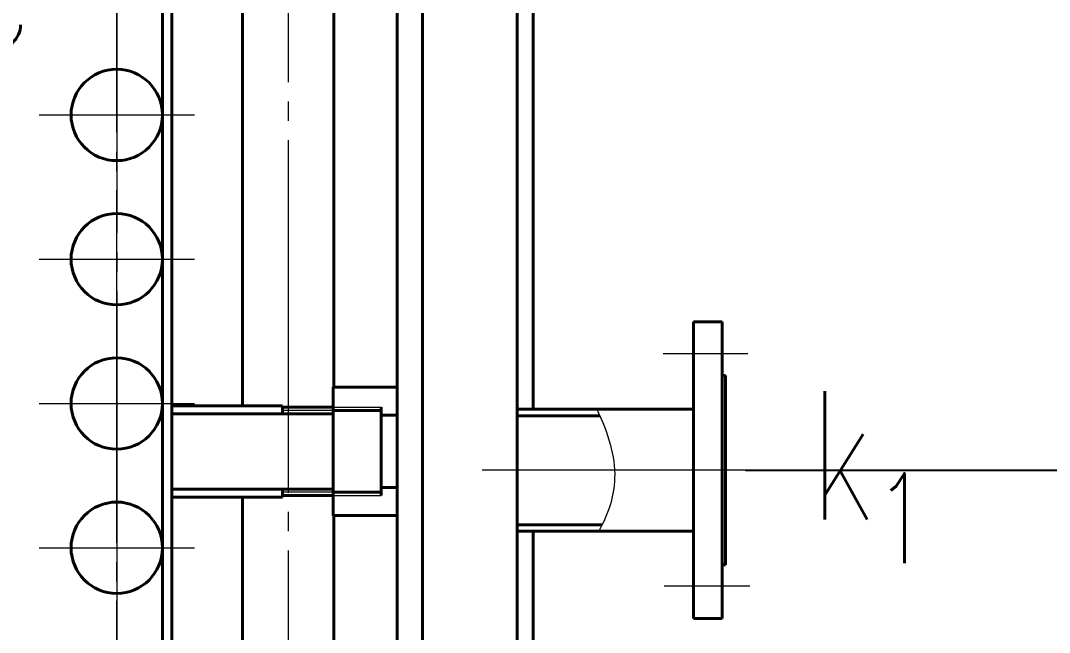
# Model space of a CAD drawing. Header units: millimetres. Extents: x 1794 to 2214, y -1115 to -518.
# Drawn here: x 1948.55 to 1980.66, y -715.6 to -696.52 of the extents above; entities that cross this region are included whole.
import ezdxf

# ---------------------------------------------------------------- set-up
doc = ezdxf.new("R2010")
doc.units = ezdxf.units.MM
doc.linetypes.add('JIS_08_11', pattern=[12.8, 11, -0.6, 0.6, -0.6])
for name, color, linetype, lineweight in [('中心线', 4, 'JIS_08_11', 20), ('外壳线', 1, 'Continuous', 40), ('尺寸线', 2, 'Continuous', 20)]:
    doc.layers.add(name, color=color, linetype=linetype, lineweight=lineweight)
doc.styles.get("Standard").update_dxf_attribs({"font": 'romans.shx', "width": 0.707, "height": 3.5, "bigfont": 'hzfs.shx'})
doc.styles.add('数字', font='romans.shx', dxfattribs={"width": 0.55, "height": 4, "bigfont": 'hzfs.shx'})
doc.styles.add('文字', font='romans.shx', dxfattribs={"width": 0.7, "height": 4, "bigfont": 'hzfs.shx'})
doc.dimstyles.new('ISO-25', dxfattribs={"dimtxt": 3.5, "dimasz": 2.5, "dimexe": 1.25, "dimexo": 0.625, "dimtad": 1, "dimtxsty": 'Standard', "dimcen": 2.5, "dimadec": 0, "dimazin": 0, "dimtfac": 1, "dimtmove": 0, "dimatfit": 0, "dimfxl": 1, "dimarcsym": 0})
doc.dimstyles.new('副本ISO-25', dxfattribs={"dimtxt": 4, "dimasz": 3, "dimexe": 1.25, "dimexo": 0.625, "dimtad": 1, "dimdsep": 46, "dimtxsty": '数字', "dimcen": 3, "dimazin": 2, "dimtfac": 1, "dimtmove": 0, "dimatfit": 1, "dimfxl": 1, "dimarcsym": 0})

# ---------------------------------------------------------------- blocks, each defined once
blk = doc.blocks.new('*D153')
at = {"layer": 'DEFPOINTS', "color": 0}
for p in [(1963.495, -630.547), (1971.577, -710.545), (1995.545, -710.545)]:
    blk.add_point(p, dxfattribs=at)
at = {"layer": '尺寸线', "color": 0, "lineweight": -2}
for p, q in [((1964.12, -630.547), (1996.795, -630.547)), ((1995.545, -633.047), (1995.545, -708.045)), ((1972.202, -710.545), (1996.795, -710.545))]:
    blk.add_line(p, q, dxfattribs=at)
at = {"layer": '尺寸线', "color": 0}
for points in [[(1995.128, -633.047), (1995.962, -633.047), (1995.545, -630.547)], [(1995.128, -708.045), (1995.962, -708.045), (1995.545, -710.545)]]:
    blk.add_solid(points, dxfattribs=at)
at = {"layer": '尺寸线', "color": 0, "insert": (1993.17, -669.825), "char_height": 3.5, "attachment_point": 5, "rotation": 90}
blk.add_mtext('1600', dxfattribs=at)
blk = doc.blocks.new('*D154')
at = {"layer": 'DEFPOINTS', "color": 0}
for p in [(1970.545, -710.545), (1971.577, -735.544), (2003.337, -735.544)]:
    blk.add_point(p, dxfattribs=at)
at = {"layer": '尺寸线', "color": 0, "lineweight": -2}
for p, q in [((1971.17, -710.545), (2004.587, -710.545)), ((2003.337, -713.545), (2003.337, -732.544)), ((1972.202, -735.544), (2004.587, -735.544))]:
    blk.add_line(p, q, dxfattribs=at)
at = {"layer": '尺寸线', "color": 0}
for points in [[(2002.837, -713.545), (2003.837, -713.545), (2003.337, -710.545)], [(2002.837, -732.544), (2003.837, -732.544), (2003.337, -735.544)]]:
    blk.add_solid(points, dxfattribs=at)
at = {"layer": '尺寸线', "color": 0, "insert": (2000.712, -721.734), "char_height": 4, "attachment_point": 5, "rotation": 90, "style": '数字'}
blk.add_mtext('500', dxfattribs=at)
blk = doc.blocks.new('*D155')
at = {"layer": 'DEFPOINTS', "color": 0}
for p in [(1963.495, -630.547), (2003.545, -630.547), (1916.547, -774.343)]:
    blk.add_point(p, dxfattribs=at)
at = {"layer": '尺寸线', "color": 0, "lineweight": -2}
for p, q in [((1964.12, -630.547), (2004.795, -630.547)), ((2003.545, -771.843), (2003.545, -633.047)), ((1917.172, -774.343), (2004.795, -774.343))]:
    blk.add_line(p, q, dxfattribs=at)
at = {"layer": '尺寸线', "color": 0}
for points in [[(2003.128, -633.047), (2003.962, -633.047), (2003.545, -630.547)], [(2003.128, -771.843), (2003.962, -771.843), (2003.545, -774.343)]]:
    blk.add_solid(points, dxfattribs=at)
at = {"layer": '尺寸线', "color": 0, "insert": (2001.17, -697.02), "char_height": 3.5, "attachment_point": 5, "rotation": 90}
blk.add_mtext('2892', dxfattribs=at)
blk = doc.blocks.new('*D162')
at = {"layer": 'DEFPOINTS', "color": 0}
for p in [(1916.547, -537.449), (1899.047, -783.936), (2011.519, -783.936)]:
    blk.add_point(p, dxfattribs=at)
at = {"layer": '尺寸线', "color": 0, "lineweight": -2}
for p, q in [((1917.172, -537.449), (2012.769, -537.449)), ((2011.519, -539.949), (2011.519, -781.436)), ((1899.672, -783.936), (2012.769, -783.936))]:
    blk.add_line(p, q, dxfattribs=at)
at = {"layer": '尺寸线', "color": 0}
for points in [[(2011.102, -539.949), (2011.935, -539.949), (2011.519, -537.449)], [(2011.102, -781.436), (2011.935, -781.436), (2011.519, -783.936)]]:
    blk.add_solid(points, dxfattribs=at)
at = {"layer": '尺寸线', "color": 0, "insert": (2009.144, -660.693), "char_height": 3.5, "attachment_point": 5, "rotation": 90}
blk.add_mtext('~4900', dxfattribs=at)

msp = doc.modelspace()

# ---------------------------------------------------------------- linework, layer by layer
at = {"layer": '中心线'}
for p, q in [((1956.897, -649.048), (1956.896, -745.839)), ((1951.547, -751.215), (1951.547, -655.725)), ((1951.547, -679.353), (1951.547, -750.64)), ((1949.122, -699.465), (1953.971, -699.465)), ((1949.122, -699.465), (1953.971, -699.465)), ((1949.122, -699.465), (1953.971, -699.465)), ((1949.122, -699.465), (1953.971, -699.465)), ((1949.122, -699.465), (1953.971, -699.465)), ((1949.122, -699.465), (1953.971, -699.465)), ((1949.122, -699.465), (1953.971, -699.465)), ((1949.122, -699.465), (1953.971, -699.465)), ((1949.122, -699.465), (1953.971, -699.465)), ((1949.122, -699.465), (1953.971, -699.465)), ((1949.122, -699.465), (1953.971, -699.465)), ((1949.122, -699.465), (1953.971, -699.465)), ((1949.122, -699.465), (1953.971, -699.465)), ((1949.122, -699.465), (1953.971, -699.465)), ((1949.122, -699.465), (1953.971, -699.465)), ((1949.122, -699.465), (1953.971, -699.465)), ((1949.122, -699.465), (1953.971, -699.465)), ((1949.122, -699.465), (1953.971, -699.465)), ((1949.122, -699.465), (1953.971, -699.465)), ((1949.122, -699.465), (1953.971, -699.465)), ((1949.122, -699.465), (1953.971, -699.465)), ((1949.122, -699.465), (1953.971, -699.465)), ((1949.122, -699.465), (1953.971, -699.465)), ((1949.122, -699.465), (1953.971, -699.465)), ((1949.122, -699.465), (1953.971, -699.465)), ((1949.122, -699.465), (1953.971, -699.465)), ((1949.122, -699.465), (1953.971, -699.465)), ((1949.122, -699.465), (1953.971, -699.465)), ((1949.122, -699.465), (1953.971, -699.465)), ((1949.122, -699.465), (1953.971, -699.465)), ((1949.122, -699.465), (1953.971, -699.465)), ((1949.122, -699.465), (1953.971, -699.465)), ((1949.122, -699.465), (1953.971, -699.465)), ((1949.122, -699.465), (1953.971, -699.465)), ((1949.122, -699.465), (1953.971, -699.465)), ((1949.122, -699.465), (1953.971, -699.465)), ((1949.122, -699.465), (1953.971, -699.465)), ((1949.122, -699.465), (1953.971, -699.465)), ((1949.122, -699.465), (1953.971, -699.465)), ((1949.122, -699.465), (1953.971, -699.465)), ((1949.122, -699.465), (1953.971, -699.465)), ((1949.122, -699.465), (1953.971, -699.465)), ((1949.122, -699.465), (1953.971, -699.465)), ((1949.122, -699.465), (1953.971, -699.465)), ((1949.122, -699.465), (1953.971, -699.465)), ((1949.122, -699.465), (1953.971, -699.465)), ((1949.122, -699.465), (1953.971, -699.465)), ((1949.122, -699.465), (1953.971, -699.465)), ((1949.122, -699.465), (1953.971, -699.465)), ((1949.122, -699.465), (1953.971, -699.465)), ((1949.122, -699.465), (1953.971, -699.465)), ((1949.122, -699.465), (1953.971, -699.465)), ((1949.122, -699.465), (1953.971, -699.465)), ((1949.122, -699.465), (1953.971, -699.465)), ((1949.122, -699.465), (1953.971, -699.465)), ((1949.122, -699.465), (1953.971, -699.465)), ((1949.122, -699.465), (1953.971, -699.465)), ((1949.122, -699.465), (1953.971, -699.465)), ((1949.122, -699.465), (1953.971, -699.465)), ((1949.122, -699.465), (1953.971, -699.465)), ((1949.122, -699.465), (1953.971, -699.465)), ((1949.122, -699.465), (1953.971, -699.465)), ((1949.122, -699.465), (1953.971, -699.465)), ((1949.122, -699.465), (1953.971, -699.465)), ((1949.122, -699.465), (1953.971, -699.465)), ((1949.122, -699.465), (1953.971, -699.465)), ((1949.122, -699.465), (1953.971, -699.465)), ((1949.122, -699.465), (1953.971, -699.465)), ((1949.122, -699.465), (1953.971, -699.465)), ((1949.122, -699.465), (1953.971, -699.465)), ((1949.122, -699.465), (1953.971, -699.465)), ((1949.122, -699.465), (1953.971, -699.465)), ((1949.122, -699.465), (1953.971, -699.465)), ((1949.122, -699.465), (1953.971, -699.465)), ((1949.122, -699.465), (1953.971, -699.465)), ((1949.122, -699.465), (1953.971, -699.465)), ((1949.122, -699.465), (1953.971, -699.465)), ((1949.122, -699.465), (1953.971, -699.465)), ((1949.122, -699.465), (1953.971, -699.465)), ((1949.122, -699.465), (1953.971, -699.465)), ((1949.122, -699.465), (1953.971, -699.465)), ((1949.122, -699.465), (1953.971, -699.465)), ((1949.122, -699.465), (1953.971, -699.465)), ((1949.122, -699.465), (1953.971, -699.465)), ((1949.122, -699.465), (1953.971, -699.465)), ((1949.122, -699.465), (1953.971, -699.465)), ((1949.122, -699.465), (1953.971, -699.465)), ((1949.122, -699.465), (1953.971, -699.465)), ((1949.122, -699.465), (1953.971, -699.465)), ((1949.122, -699.465), (1953.971, -699.465)), ((1949.122, -699.465), (1953.971, -699.465)), ((1949.122, -699.465), (1953.971, -699.465)), ((1949.122, -699.465), (1953.971, -699.465)), ((1949.122, -699.465), (1953.971, -699.465)), ((1949.122, -699.465), (1953.971, -699.465)), ((1949.122, -699.465), (1953.971, -699.465)), ((1949.122, -699.465), (1953.971, -699.465)), ((1949.122, -699.465), (1953.971, -699.465)), ((1949.122, -699.465), (1953.971, -699.465)), ((1949.122, -699.465), (1953.971, -699.465)), ((1949.122, -703.965), (1953.971, -703.965)), ((1949.122, -703.965), (1953.971, -703.965)), ((1949.122, -703.965), (1953.971, -703.965)), ((1949.122, -703.965), (1953.971, -703.965)), ((1949.122, -703.965), (1953.971, -703.965)), ((1949.122, -703.965), (1953.971, -703.965)), ((1949.122, -703.965), (1953.971, -703.965)), ((1949.122, -703.965), (1953.971, -703.965)), ((1949.122, -703.965), (1953.971, -703.965)), ((1949.122, -703.965), (1953.971, -703.965)), ((1949.122, -703.965), (1953.971, -703.965)), ((1949.122, -703.965), (1953.971, -703.965)), ((1949.122, -703.965), (1953.971, -703.965)), ((1949.122, -703.965), (1953.971, -703.965)), ((1949.122, -703.965), (1953.971, -703.965)), ((1949.122, -703.965), (1953.971, -703.965)), ((1949.122, -703.965), (1953.971, -703.965)), ((1949.122, -703.965), (1953.971, -703.965)), ((1949.122, -703.965), (1953.971, -703.965)), ((1949.122, -703.965), (1953.971, -703.965)), ((1949.122, -703.965), (1953.971, -703.965)), ((1949.122, -703.965), (1953.971, -703.965)), ((1949.122, -703.965), (1953.971, -703.965)), ((1949.122, -703.965), (1953.971, -703.965)), ((1949.122, -703.965), (1953.971, -703.965)), ((1949.122, -703.965), (1953.971, -703.965)), ((1949.122, -703.965), (1953.971, -703.965)), ((1949.122, -703.965), (1953.971, -703.965)), ((1949.122, -703.965), (1953.971, -703.965)), ((1949.122, -703.965), (1953.971, -703.965)), ((1949.122, -703.965), (1953.971, -703.965)), ((1949.122, -703.965), (1953.971, -703.965)), ((1949.122, -703.965), (1953.971, -703.965)), ((1949.122, -703.965), (1953.971, -703.965)), ((1949.122, -703.965), (1953.971, -703.965)), ((1949.122, -703.965), (1953.971, -703.965)), ((1949.122, -703.965), (1953.971, -703.965)), ((1949.122, -703.965), (1953.971, -703.965)), ((1949.122, -703.965), (1953.971, -703.965)), ((1949.122, -703.965), (1953.971, -703.965)), ((1949.122, -703.965), (1953.971, -703.965)), ((1949.122, -703.965), (1953.971, -703.965)), ((1949.122, -703.965), (1953.971, -703.965)), ((1949.122, -703.965), (1953.971, -703.965)), ((1949.122, -703.965), (1953.971, -703.965)), ((1949.122, -703.965), (1953.971, -703.965)), ((1949.122, -703.965), (1953.971, -703.965)), ((1949.122, -703.965), (1953.971, -703.965)), ((1949.122, -703.965), (1953.971, -703.965)), ((1949.122, -703.965), (1953.971, -703.965)), ((1949.122, -703.965), (1953.971, -703.965)), ((1949.122, -703.965), (1953.971, -703.965)), ((1949.122, -703.965), (1953.971, -703.965)), ((1949.122, -703.965), (1953.971, -703.965)), ((1949.122, -703.965), (1953.971, -703.965)), ((1949.122, -703.965), (1953.971, -703.965)), ((1949.122, -703.965), (1953.971, -703.965)), ((1949.122, -703.965), (1953.971, -703.965)), ((1949.122, -703.965), (1953.971, -703.965)), ((1949.122, -703.965), (1953.971, -703.965)), ((1949.122, -703.965), (1953.971, -703.965)), ((1949.122, -703.965), (1953.971, -703.965)), ((1949.122, -703.965), (1953.971, -703.965)), ((1949.122, -703.965), (1953.971, -703.965)), ((1949.122, -703.965), (1953.971, -703.965)), ((1949.122, -703.965), (1953.971, -703.965)), ((1949.122, -703.965), (1953.971, -703.965)), ((1949.122, -703.965), (1953.971, -703.965)), ((1949.122, -703.965), (1953.971, -703.965)), ((1949.122, -703.965), (1953.971, -703.965)), ((1949.122, -703.965), (1953.971, -703.965)), ((1949.122, -703.965), (1953.971, -703.965)), ((1949.122, -703.965), (1953.971, -703.965)), ((1949.122, -703.965), (1953.971, -703.965)), ((1949.122, -703.965), (1953.971, -703.965)), ((1949.122, -703.965), (1953.971, -703.965)), ((1949.122, -703.965), (1953.971, -703.965)), ((1949.122, -703.965), (1953.971, -703.965)), ((1949.122, -703.965), (1953.971, -703.965)), ((1949.122, -703.965), (1953.971, -703.965)), ((1949.122, -703.965), (1953.971, -703.965)), ((1949.122, -703.965), (1953.971, -703.965)), ((1949.122, -703.965), (1953.971, -703.965)), ((1949.122, -703.965), (1953.971, -703.965)), ((1949.122, -703.965), (1953.971, -703.965)), ((1949.122, -703.965), (1953.971, -703.965)), ((1949.122, -703.965), (1953.971, -703.965)), ((1949.122, -703.965), (1953.971, -703.965)), ((1949.122, -703.965), (1953.971, -703.965)), ((1949.122, -703.965), (1953.971, -703.965)), ((1949.122, -703.965), (1953.971, -703.965)), ((1949.122, -703.965), (1953.971, -703.965)), ((1949.122, -703.965), (1953.971, -703.965)), ((1949.122, -703.965), (1953.971, -703.965)), ((1949.122, -703.965), (1953.971, -703.965)), ((1949.122, -703.965), (1953.971, -703.965)), ((1949.122, -703.965), (1953.971, -703.965)), ((1949.122, -703.965), (1953.971, -703.965)), ((1949.122, -703.965), (1953.971, -703.965)), ((1949.122, -703.965), (1953.971, -703.965)), ((1971.249, -706.92), (1968.6, -706.92)), ((1949.122, -708.465), (1953.971, -708.465)), ((1949.122, -708.465), (1953.971, -708.465)), ((1949.122, -708.465), (1953.971, -708.465)), ((1949.122, -708.465), (1953.971, -708.465)), ((1949.122, -708.465), (1953.971, -708.465)), ((1949.122, -708.465), (1953.971, -708.465)), ((1949.122, -708.465), (1953.971, -708.465)), ((1949.122, -708.465), (1953.971, -708.465)), ((1949.122, -708.465), (1953.971, -708.465)), ((1949.122, -708.465), (1953.971, -708.465)), ((1949.122, -708.465), (1953.971, -708.465)), ((1949.122, -708.465), (1953.971, -708.465)), ((1949.122, -708.465), (1953.971, -708.465)), ((1949.122, -708.465), (1953.971, -708.465)), ((1949.122, -708.465), (1953.971, -708.465)), ((1949.122, -708.465), (1953.971, -708.465)), ((1949.122, -708.465), (1953.971, -708.465)), ((1949.122, -708.465), (1953.971, -708.465)), ((1949.122, -708.465), (1953.971, -708.465)), ((1949.122, -708.465), (1953.971, -708.465)), ((1949.122, -708.465), (1953.971, -708.465)), ((1949.122, -708.465), (1953.971, -708.465)), ((1949.122, -708.465), (1953.971, -708.465)), ((1949.122, -708.465), (1953.971, -708.465)), ((1949.122, -708.465), (1953.971, -708.465)), ((1949.122, -708.465), (1953.971, -708.465)), ((1949.122, -708.465), (1953.971, -708.465)), ((1949.122, -708.465), (1953.971, -708.465)), ((1949.122, -708.465), (1953.971, -708.465)), ((1949.122, -708.465), (1953.971, -708.465)), ((1949.122, -708.465), (1953.971, -708.465)), ((1949.122, -708.465), (1953.971, -708.465)), ((1949.122, -708.465), (1953.971, -708.465)), ((1949.122, -708.465), (1953.971, -708.465)), ((1949.122, -708.465), (1953.971, -708.465)), ((1949.122, -708.465), (1953.971, -708.465)), ((1949.122, -708.465), (1953.971, -708.465)), ((1949.122, -708.465), (1953.971, -708.465)), ((1949.122, -708.465), (1953.971, -708.465)), ((1949.122, -708.465), (1953.971, -708.465)), ((1949.122, -708.465), (1953.971, -708.465)), ((1949.122, -708.465), (1953.971, -708.465)), ((1949.122, -708.465), (1953.971, -708.465)), ((1949.122, -708.465), (1953.971, -708.465)), ((1949.122, -708.465), (1953.971, -708.465)), ((1949.122, -708.465), (1953.971, -708.465)), ((1949.122, -708.465), (1953.971, -708.465)), ((1949.122, -708.465), (1953.971, -708.465)), ((1949.122, -708.465), (1953.971, -708.465)), ((1949.122, -708.465), (1953.971, -708.465)), ((1949.122, -708.465), (1953.971, -708.465)), ((1949.122, -708.465), (1953.971, -708.465)), ((1949.122, -708.465), (1953.971, -708.465)), ((1949.122, -708.465), (1953.971, -708.465)), ((1949.122, -708.465), (1953.971, -708.465)), ((1949.122, -708.465), (1953.971, -708.465)), ((1949.122, -708.465), (1953.971, -708.465)), ((1949.122, -708.465), (1953.971, -708.465)), ((1949.122, -708.465), (1953.971, -708.465)), ((1949.122, -708.465), (1953.971, -708.465)), ((1949.122, -708.465), (1953.971, -708.465)), ((1949.122, -708.465), (1953.971, -708.465)), ((1949.122, -708.465), (1953.971, -708.465)), ((1949.122, -708.465), (1953.971, -708.465)), ((1949.122, -708.465), (1953.971, -708.465)), ((1949.122, -708.465), (1953.971, -708.465)), ((1949.122, -708.465), (1953.971, -708.465)), ((1949.122, -708.465), (1953.971, -708.465)), ((1949.122, -708.465), (1953.971, -708.465)), ((1949.122, -708.465), (1953.971, -708.465)), ((1949.122, -708.465), (1953.971, -708.465)), ((1949.122, -708.465), (1953.971, -708.465)), ((1949.122, -708.465), (1953.971, -708.465)), ((1949.122, -708.465), (1953.971, -708.465)), ((1949.122, -708.465), (1953.971, -708.465)), ((1949.122, -708.465), (1953.971, -708.465)), ((1949.122, -708.465), (1953.971, -708.465)), ((1949.122, -708.465), (1953.971, -708.465)), ((1949.122, -708.465), (1953.971, -708.465)), ((1949.122, -708.465), (1953.971, -708.465)), ((1949.122, -708.465), (1953.971, -708.465)), ((1949.122, -708.465), (1953.971, -708.465)), ((1949.122, -708.465), (1953.971, -708.465)), ((1949.122, -708.465), (1953.971, -708.465)), ((1949.122, -708.465), (1953.971, -708.465)), ((1949.122, -708.465), (1953.971, -708.465)), ((1949.122, -708.465), (1953.971, -708.465)), ((1949.122, -708.465), (1953.971, -708.465)), ((1949.122, -708.465), (1953.971, -708.465)), ((1949.122, -708.465), (1953.971, -708.465)), ((1949.122, -708.465), (1953.971, -708.465)), ((1949.122, -708.465), (1953.971, -708.465)), ((1949.122, -708.465), (1953.971, -708.465)), ((1949.122, -708.465), (1953.971, -708.465)), ((1949.122, -708.465), (1953.971, -708.465)), ((1949.122, -708.465), (1953.971, -708.465)), ((1949.122, -708.465), (1953.971, -708.465)), ((1949.122, -708.465), (1953.971, -708.465)), ((1949.122, -708.465), (1953.971, -708.465)), ((1949.122, -708.465), (1953.971, -708.465)), ((1971.577, -710.545), (1962.951, -710.545)), ((1949.122, -712.965), (1953.971, -712.965)), ((1949.122, -712.965), (1953.971, -712.965)), ((1949.122, -712.965), (1953.971, -712.965)), ((1949.122, -712.965), (1953.971, -712.965)), ((1949.122, -712.965), (1953.971, -712.965)), ((1949.122, -712.965), (1953.971, -712.965)), ((1949.122, -712.965), (1953.971, -712.965)), ((1949.122, -712.965), (1953.971, -712.965)), ((1949.122, -712.965), (1953.971, -712.965)), ((1949.122, -712.965), (1953.971, -712.965)), ((1949.122, -712.965), (1953.971, -712.965)), ((1949.122, -712.965), (1953.971, -712.965)), ((1949.122, -712.965), (1953.971, -712.965)), ((1949.122, -712.965), (1953.971, -712.965)), ((1949.122, -712.965), (1953.971, -712.965)), ((1949.122, -712.965), (1953.971, -712.965)), ((1949.122, -712.965), (1953.971, -712.965)), ((1949.122, -712.965), (1953.971, -712.965)), ((1949.122, -712.965), (1953.971, -712.965)), ((1949.122, -712.965), (1953.971, -712.965)), ((1949.122, -712.965), (1953.971, -712.965)), ((1949.122, -712.965), (1953.971, -712.965)), ((1949.122, -712.965), (1953.971, -712.965)), ((1949.122, -712.965), (1953.971, -712.965)), ((1949.122, -712.965), (1953.971, -712.965)), ((1949.122, -712.965), (1953.971, -712.965)), ((1949.122, -712.965), (1953.971, -712.965)), ((1949.122, -712.965), (1953.971, -712.965)), ((1949.122, -712.965), (1953.971, -712.965)), ((1949.122, -712.965), (1953.971, -712.965)), ((1949.122, -712.965), (1953.971, -712.965)), ((1949.122, -712.965), (1953.971, -712.965)), ((1949.122, -712.965), (1953.971, -712.965)), ((1949.122, -712.965), (1953.971, -712.965)), ((1949.122, -712.965), (1953.971, -712.965)), ((1949.122, -712.965), (1953.971, -712.965)), ((1949.122, -712.965), (1953.971, -712.965)), ((1949.122, -712.965), (1953.971, -712.965)), ((1949.122, -712.965), (1953.971, -712.965)), ((1949.122, -712.965), (1953.971, -712.965)), ((1949.122, -712.965), (1953.971, -712.965)), ((1949.122, -712.965), (1953.971, -712.965)), ((1949.122, -712.965), (1953.971, -712.965)), ((1949.122, -712.965), (1953.971, -712.965)), ((1949.122, -712.965), (1953.971, -712.965)), ((1949.122, -712.965), (1953.971, -712.965)), ((1949.122, -712.965), (1953.971, -712.965)), ((1949.122, -712.965), (1953.971, -712.965)), ((1949.122, -712.965), (1953.971, -712.965)), ((1949.122, -712.965), (1953.971, -712.965)), ((1949.122, -712.965), (1953.971, -712.965)), ((1949.122, -712.965), (1953.971, -712.965)), ((1949.122, -712.965), (1953.971, -712.965)), ((1949.122, -712.965), (1953.971, -712.965)), ((1949.122, -712.965), (1953.971, -712.965)), ((1949.122, -712.965), (1953.971, -712.965)), ((1949.122, -712.965), (1953.971, -712.965)), ((1949.122, -712.965), (1953.971, -712.965)), ((1949.122, -712.965), (1953.971, -712.965)), ((1949.122, -712.965), (1953.971, -712.965)), ((1949.122, -712.965), (1953.971, -712.965)), ((1949.122, -712.965), (1953.971, -712.965)), ((1949.122, -712.965), (1953.971, -712.965)), ((1949.122, -712.965), (1953.971, -712.965)), ((1949.122, -712.965), (1953.971, -712.965)), ((1949.122, -712.965), (1953.971, -712.965)), ((1949.122, -712.965), (1953.971, -712.965)), ((1949.122, -712.965), (1953.971, -712.965)), ((1949.122, -712.965), (1953.971, -712.965)), ((1949.122, -712.965), (1953.971, -712.965)), ((1949.122, -712.965), (1953.971, -712.965)), ((1949.122, -712.965), (1953.971, -712.965)), ((1949.122, -712.965), (1953.971, -712.965)), ((1949.122, -712.965), (1953.971, -712.965)), ((1949.122, -712.965), (1953.971, -712.965)), ((1949.122, -712.965), (1953.971, -712.965)), ((1949.122, -712.965), (1953.971, -712.965)), ((1949.122, -712.965), (1953.971, -712.965)), ((1949.122, -712.965), (1953.971, -712.965)), ((1949.122, -712.965), (1953.971, -712.965)), ((1949.122, -712.965), (1953.971, -712.965)), ((1949.122, -712.965), (1953.971, -712.965)), ((1949.122, -712.965), (1953.971, -712.965)), ((1949.122, -712.965), (1953.971, -712.965)), ((1949.122, -712.965), (1953.971, -712.965)), ((1949.122, -712.965), (1953.971, -712.965)), ((1949.122, -712.965), (1953.971, -712.965)), ((1949.122, -712.965), (1953.971, -712.965)), ((1949.122, -712.965), (1953.971, -712.965)), ((1949.122, -712.965), (1953.971, -712.965)), ((1949.122, -712.965), (1953.971, -712.965)), ((1949.122, -712.965), (1953.971, -712.965)), ((1949.122, -712.965), (1953.971, -712.965)), ((1949.122, -712.965), (1953.971, -712.965)), ((1949.122, -712.965), (1953.971, -712.965)), ((1949.122, -712.965), (1953.971, -712.965)), ((1949.122, -712.965), (1953.971, -712.965)), ((1949.122, -712.965), (1953.971, -712.965)), ((1949.122, -712.965), (1953.971, -712.965)), ((1949.122, -712.965), (1953.971, -712.965)), ((1971.307, -714.166), (1968.629, -714.166))]:
    msp.add_line(p, q, dxfattribs=at)
at = {"layer": '外壳线'}
for p, q in [((1960.295, -633.997), (1960.295, -752.468)), ((1961.095, -633.997), (1961.095, -752.468)), ((1964.045, -644.047), (1964.045, -755.355)), ((1964.545, -650.947), (1964.545, -708.645)), ((1952.972, -653.101), (1952.972, -747.539)), ((1953.271, -653.101), (1953.271, -747.539)), ((1955.471, -692.717), (1955.471, -708.541)), ((1958.321, -692.717), (1958.321, -707.955)), ((1969.545, -705.92), (1970.445, -705.92)), ((1969.545, -705.92), (1969.545, -715.17)), ((1970.445, -705.92), (1970.445, -715.17)), ((1970.545, -707.595), (1970.445, -707.595)), ((1970.545, -707.595), (1970.545, -713.495)), ((1958.297, -707.955), (1958.297, -711.955)), ((1960.297, -707.955), (1958.297, -707.955)), ((1953.271, -708.541), (1956.723, -708.541)), ((1956.723, -708.541), (1956.723, -708.791)), ((1958.297, -708.58), (1956.723, -708.58)), ((1958.297, -708.68), (1959.797, -708.68)), ((1959.797, -708.58), (1959.797, -711.33)), ((1964.045, -708.645), (1969.545, -708.645)), ((1953.271, -708.791), (1958.297, -708.791)), ((1959.797, -708.83), (1960.297, -708.83)), ((1964.045, -708.845), (1966.623, -708.845)), ((1958.297, -711.141), (1953.271, -711.141)), ((1956.723, -711.141), (1956.723, -711.391)), ((1958.295, -711.23), (1959.797, -711.23)), ((1959.797, -711.08), (1960.297, -711.08)), ((1956.723, -711.391), (1953.271, -711.391)), ((1955.471, -711.391), (1955.471, -745.85)), ((1958.297, -711.33), (1956.723, -711.33)), ((1960.297, -711.955), (1958.297, -711.955)), ((1958.321, -711.955), (1958.321, -737.715)), ((1964.045, -712.245), (1966.699, -712.245)), ((1964.045, -712.445), (1969.545, -712.445)), ((1964.545, -712.445), (1964.545, -733.644)), ((1970.545, -713.495), (1970.445, -713.495)), ((1969.545, -715.17), (1970.445, -715.17))]:
    msp.add_line(p, q, dxfattribs=at)
for centre in [(1951.547, -699.465), (1951.547, -699.465), (1951.547, -699.465), (1951.547, -699.465), (1951.547, -699.465), (1951.547, -699.465), (1951.547, -699.465), (1951.547, -699.465), (1951.547, -699.465), (1951.547, -699.465), (1951.547, -699.465), (1951.547, -699.465), (1951.547, -699.465), (1951.547, -699.465), (1951.547, -699.465), (1951.547, -699.465), (1951.547, -699.465), (1951.547, -699.465), (1951.547, -699.465), (1951.547, -699.465), (1951.547, -699.465), (1951.547, -699.465), (1951.547, -699.465), (1951.547, -699.465), (1951.547, -699.465), (1951.547, -699.465), (1951.547, -699.465), (1951.547, -699.465), (1951.547, -699.465), (1951.547, -699.465), (1951.547, -699.465), (1951.547, -699.465), (1951.547, -699.465), (1951.547, -699.465), (1951.547, -699.465), (1951.547, -699.465), (1951.547, -699.465), (1951.547, -699.465), (1951.547, -699.465), (1951.547, -699.465), (1951.547, -699.465), (1951.547, -699.465), (1951.547, -699.465), (1951.547, -699.465), (1951.547, -699.465), (1951.547, -699.465), (1951.547, -699.465), (1951.547, -699.465), (1951.547, -699.465), (1951.547, -699.465), (1951.547, -699.465), (1951.547, -699.465), (1951.547, -699.465), (1951.547, -699.465), (1951.547, -699.465), (1951.547, -699.465), (1951.547, -699.465), (1951.547, -699.465), (1951.547, -699.465), (1951.547, -699.465), (1951.547, -699.465), (1951.547, -699.465), (1951.547, -699.465), (1951.547, -699.465), (1951.547, -699.465), (1951.547, -699.465), (1951.547, -699.465), (1951.547, -699.465), (1951.547, -699.465), (1951.547, -699.465), (1951.547, -699.465), (1951.547, -699.465), (1951.547, -699.465), (1951.547, -699.465), (1951.547, -699.465), (1951.547, -699.465), (1951.547, -699.465), (1951.547, -699.465), (1951.547, -699.465), (1951.547, -699.465), (1951.547, -699.465), (1951.547, -699.465), (1951.547, -699.465), (1951.547, -699.465), (1951.547, -699.465), (1951.547, -699.465), (1951.547, -699.465), (1951.547, -699.465), (1951.547, -699.465), (1951.547, -699.465), (1951.547, -699.465), (1951.547, -699.465), (1951.547, -699.465), (1951.547, -699.465), (1951.547, -699.465), (1951.547, -699.465), (1951.547, -699.465), (1951.547, -699.465), (1951.547, -699.465), (1951.547, -699.465), (1951.547, -703.965), (1951.547, -703.965), (1951.547, -703.965), (1951.547, -703.965), (1951.547, -703.965), (1951.547, -703.965), (1951.547, -703.965), (1951.547, -703.965), (1951.547, -703.965), (1951.547, -703.965), (1951.547, -703.965), (1951.547, -703.965), (1951.547, -703.965), (1951.547, -703.965), (1951.547, -703.965), (1951.547, -703.965), (1951.547, -703.965), (1951.547, -703.965), (1951.547, -703.965), (1951.547, -703.965), (1951.547, -703.965), (1951.547, -703.965), (1951.547, -703.965), (1951.547, -703.965), (1951.547, -703.965), (1951.547, -703.965), (1951.547, -703.965), (1951.547, -703.965), (1951.547, -703.965), (1951.547, -703.965), (1951.547, -703.965), (1951.547, -703.965), (1951.547, -703.965), (1951.547, -703.965), (1951.547, -703.965), (1951.547, -703.965), (1951.547, -703.965), (1951.547, -703.965), (1951.547, -703.965), (1951.547, -703.965), (1951.547, -703.965), (1951.547, -703.965), (1951.547, -703.965), (1951.547, -703.965), (1951.547, -703.965), (1951.547, -703.965), (1951.547, -703.965), (1951.547, -703.965), (1951.547, -703.965), (1951.547, -703.965), (1951.547, -703.965), (1951.547, -703.965), (1951.547, -703.965), (1951.547, -703.965), (1951.547, -703.965), (1951.547, -703.965), (1951.547, -703.965), (1951.547, -703.965), (1951.547, -703.965), (1951.547, -703.965), (1951.547, -703.965), (1951.547, -703.965), (1951.547, -703.965), (1951.547, -703.965), (1951.547, -703.965), (1951.547, -703.965), (1951.547, -703.965), (1951.547, -703.965), (1951.547, -703.965), (1951.547, -703.965), (1951.547, -703.965), (1951.547, -703.965), (1951.547, -703.965), (1951.547, -703.965), (1951.547, -703.965), (1951.547, -703.965), (1951.547, -703.965), (1951.547, -703.965), (1951.547, -703.965), (1951.547, -703.965), (1951.547, -703.965), (1951.547, -703.965), (1951.547, -703.965), (1951.547, -703.965), (1951.547, -703.965), (1951.547, -703.965), (1951.547, -703.965), (1951.547, -703.965), (1951.547, -703.965), (1951.547, -703.965), (1951.547, -703.965), (1951.547, -703.965), (1951.547, -703.965), (1951.547, -703.965), (1951.547, -703.965), (1951.547, -703.965), (1951.547, -703.965), (1951.547, -703.965), (1951.547, -703.965), (1951.547, -703.965), (1951.547, -708.465), (1951.547, -708.465), (1951.547, -708.465), (1951.547, -708.465), (1951.547, -708.465), (1951.547, -708.465), (1951.547, -708.465), (1951.547, -708.465), (1951.547, -708.465), (1951.547, -708.465), (1951.547, -708.465), (1951.547, -708.465), (1951.547, -708.465), (1951.547, -708.465), (1951.547, -708.465), (1951.547, -708.465), (1951.547, -708.465), (1951.547, -708.465), (1951.547, -708.465), (1951.547, -708.465), (1951.547, -708.465), (1951.547, -708.465), (1951.547, -708.465), (1951.547, -708.465), (1951.547, -708.465), (1951.547, -708.465), (1951.547, -708.465), (1951.547, -708.465), (1951.547, -708.465), (1951.547, -708.465), (1951.547, -708.465), (1951.547, -708.465), (1951.547, -708.465), (1951.547, -708.465), (1951.547, -708.465), (1951.547, -708.465), (1951.547, -708.465), (1951.547, -708.465), (1951.547, -708.465), (1951.547, -708.465), (1951.547, -708.465), (1951.547, -708.465), (1951.547, -708.465), (1951.547, -708.465), (1951.547, -708.465), (1951.547, -708.465), (1951.547, -708.465), (1951.547, -708.465), (1951.547, -708.465), (1951.547, -708.465), (1951.547, -708.465), (1951.547, -708.465), (1951.547, -708.465), (1951.547, -708.465), (1951.547, -708.465), (1951.547, -708.465), (1951.547, -708.465), (1951.547, -708.465), (1951.547, -708.465), (1951.547, -708.465), (1951.547, -708.465), (1951.547, -708.465), (1951.547, -708.465), (1951.547, -708.465), (1951.547, -708.465), (1951.547, -708.465), (1951.547, -708.465), (1951.547, -708.465), (1951.547, -708.465), (1951.547, -708.465), (1951.547, -708.465), (1951.547, -708.465), (1951.547, -708.465), (1951.547, -708.465), (1951.547, -708.465), (1951.547, -708.465), (1951.547, -708.465), (1951.547, -708.465), (1951.547, -708.465), (1951.547, -708.465), (1951.547, -708.465), (1951.547, -708.465), (1951.547, -708.465), (1951.547, -708.465), (1951.547, -708.465), (1951.547, -708.465), (1951.547, -708.465), (1951.547, -708.465), (1951.547, -708.465), (1951.547, -708.465), (1951.547, -708.465), (1951.547, -708.465), (1951.547, -708.465), (1951.547, -708.465), (1951.547, -708.465), (1951.547, -708.465), (1951.547, -708.465), (1951.547, -708.465), (1951.547, -708.465), (1951.547, -708.465), (1951.547, -712.965), (1951.547, -712.965), (1951.547, -712.965), (1951.547, -712.965), (1951.547, -712.965), (1951.547, -712.965), (1951.547, -712.965), (1951.547, -712.965), (1951.547, -712.965), (1951.547, -712.965), (1951.547, -712.965), (1951.547, -712.965), (1951.547, -712.965), (1951.547, -712.965), (1951.547, -712.965), (1951.547, -712.965), (1951.547, -712.965), (1951.547, -712.965), (1951.547, -712.965), (1951.547, -712.965), (1951.547, -712.965), (1951.547, -712.965), (1951.547, -712.965), (1951.547, -712.965), (1951.547, -712.965), (1951.547, -712.965), (1951.547, -712.965), (1951.547, -712.965), (1951.547, -712.965), (1951.547, -712.965), (1951.547, -712.965), (1951.547, -712.965), (1951.547, -712.965), (1951.547, -712.965), (1951.547, -712.965), (1951.547, -712.965), (1951.547, -712.965), (1951.547, -712.965), (1951.547, -712.965), (1951.547, -712.965), (1951.547, -712.965), (1951.547, -712.965), (1951.547, -712.965), (1951.547, -712.965), (1951.547, -712.965), (1951.547, -712.965), (1951.547, -712.965), (1951.547, -712.965), (1951.547, -712.965), (1951.547, -712.965), (1951.547, -712.965), (1951.547, -712.965), (1951.547, -712.965), (1951.547, -712.965), (1951.547, -712.965), (1951.547, -712.965), (1951.547, -712.965), (1951.547, -712.965), (1951.547, -712.965), (1951.547, -712.965), (1951.547, -712.965), (1951.547, -712.965), (1951.547, -712.965), (1951.547, -712.965), (1951.547, -712.965), (1951.547, -712.965), (1951.547, -712.965), (1951.547, -712.965), (1951.547, -712.965), (1951.547, -712.965), (1951.547, -712.965), (1951.547, -712.965), (1951.547, -712.965), (1951.547, -712.965), (1951.547, -712.965), (1951.547, -712.965), (1951.547, -712.965), (1951.547, -712.965), (1951.547, -712.965), (1951.547, -712.965), (1951.547, -712.965), (1951.547, -712.965), (1951.547, -712.965), (1951.547, -712.965), (1951.547, -712.965), (1951.547, -712.965), (1951.547, -712.965), (1951.547, -712.965), (1951.547, -712.965), (1951.547, -712.965), (1951.547, -712.965), (1951.547, -712.965), (1951.547, -712.965), (1951.547, -712.965), (1951.547, -712.965), (1951.547, -712.965), (1951.547, -712.965), (1951.547, -712.965), (1951.547, -712.965), (1951.547, -712.965)]:
    msp.add_circle(centre, 1.425, dxfattribs=at)
msp.add_ellipse((1946.546, -696.655), major_axis=(-2, 0), ratio=0.580642, start_param=0, end_param=3.141593, dxfattribs=at)
at = {"layer": '尺寸线'}
for p, q in [((1958.297, -708.68), (1956.723, -708.68)), ((1958.297, -708.58), (1959.797, -708.58)), ((1958.297, -711.23), (1956.723, -711.23)), ((1958.297, -711.33), (1959.797, -711.33))]:
    msp.add_line(p, q, dxfattribs=at)
msp.add_open_spline([(1966.532, -708.645), (1966.878, -709.379), (1967.296, -710.687), (1966.888, -711.909), (1966.595, -712.445)], degree=3, knots=[3.94525, 3.94525, 3.94525, 3.94525, 8.64532, 12.449876, 12.449876, 12.449876, 12.449876], dxfattribs=at)

# ---------------------------------------------------------------- texts
at = {"layer": '尺寸线', "insert": (1973.165, -706.724), "char_height": 4, "width": 7.27452, "attachment_point": 1, "style": '文字'}
msp.add_mtext('\\A1;k{\\H0.7x;\\S ^ 1;}', dxfattribs=at)

# ---------------------------------------------------------------- dimensions: what is measured, and where the dimension line sits
at = {"layer": '尺寸线'}
for base, p1, p2, text, dimstyle, picture, middle in [((2011.519, -783.936), (1916.547, -537.449), (1899.047, -783.936), '~4900', 'ISO-25', '*D162', (2011.519, -660.693)), ((2003.545, -630.547), (1916.547, -774.343), (1963.495, -630.547), '2892', 'ISO-25', '*D155', (2003.545, -697.02)), ((1995.545, -710.545), (1963.495, -630.547), (1971.577, -710.545), '1600', 'ISO-25', '*D153', (1995.545, -669.825)), ((2003.337, -735.544), (1970.545, -710.545), (1971.577, -735.544), '500', '副本ISO-25', '*D154', (2003.337, -721.734))]:
    dim = msp.add_linear_dim(base=base, p1=p1, p2=p2, angle=90, text=text, dimstyle=dimstyle, dxfattribs=at)
    dim.commit()
    dim.dimension.update_dxf_attribs({"geometry": picture, "text_midpoint": middle, "dimtype": 160})

doc.saveas('drawing.dxf')
